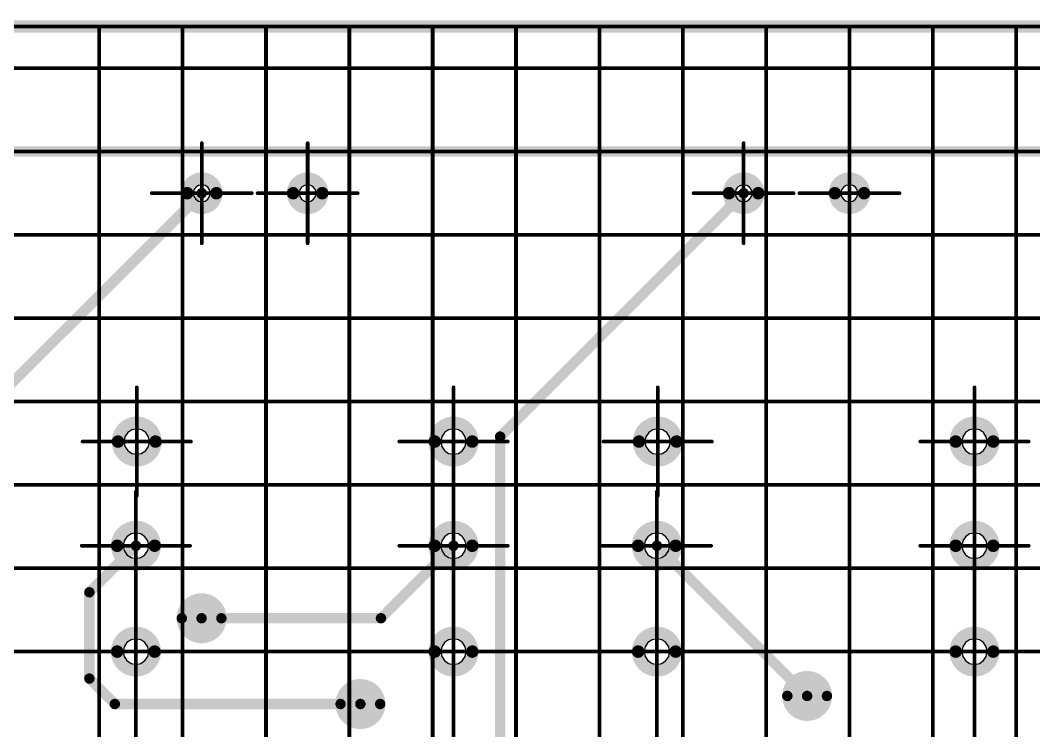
# Model space of a CAD drawing. Header units: millimetres. Extents: x 0 to 841, y 0 to 2540.
# Drawn here: x 683.21 to 731.84, y 2427.2 to 2461.3 of the extents above; entities that cross this region are included whole.
import ezdxf

# ---------------------------------------------------------------- set-up
doc = ezdxf.new("R2010")
doc.units = ezdxf.units.MM
for name, color, linetype in [('Mechanical11', 56, 'Continuous'), ('Mechanical12', 56, 'Continuous'), ('Mechanical7', 56, 'Continuous'), ('Mechanical9', 56, 'Continuous')]:
    doc.layers.add(name, color=color, linetype=linetype)

# ---------------------------------------------------------------- blocks, each defined once
blk = doc.blocks.new('BOASVIEW______B______L_____2__2_32_1_B_3')
at = {"layer": 'Mechanical11'}
for p, q in [((-249.766, -179.435), (-250, -179.388)), ((-250, -179.388), (-250, -180)), ((-249.567, -179.567), (-249.766, -179.435)), ((-234.526, -179.435), (-234.76, -179.388)), ((-234.76, -179.388), (-234.76, -180)), ((-234.327, -179.567), (-234.526, -179.435)), ((-224.766, -179.435), (-225, -179.388)), ((-225, -179.388), (-225, -180)), ((-224.567, -179.567), (-224.766, -179.435)), ((-209.526, -179.435), (-209.76, -179.388)), ((-209.76, -179.388), (-209.76, -180)), ((-209.327, -179.567), (-209.526, -179.435)), ((-249.435, -179.766), (-249.567, -179.567)), ((-249.388, -180), (-249.435, -179.766)), ((-234.195, -179.766), (-234.327, -179.567)), ((-234.148, -180), (-234.195, -179.766)), ((-224.435, -179.766), (-224.567, -179.567)), ((-224.388, -180), (-224.435, -179.766)), ((-209.195, -179.766), (-209.327, -179.567)), ((-209.148, -180), (-209.195, -179.766)), ((-250, -180), (-249.388, -180)), ((-250, -180), (-250, -180.612)), ((-249.388, -180), (-250, -180)), ((-249.567, -180.433), (-249.435, -180.234)), ((-249.435, -180.234), (-249.388, -180)), ((-234.76, -180), (-234.148, -180)), ((-234.76, -180), (-234.76, -180.612)), ((-234.148, -180), (-234.76, -180)), ((-234.327, -180.433), (-234.195, -180.234)), ((-234.195, -180.234), (-234.148, -180)), ((-225, -180), (-224.388, -180)), ((-225, -180), (-225, -180.612)), ((-224.388, -180), (-225, -180)), ((-224.567, -180.433), (-224.435, -180.234)), ((-224.435, -180.234), (-224.388, -180)), ((-209.76, -180), (-209.148, -180)), ((-209.76, -180), (-209.76, -180.612)), ((-209.148, -180), (-209.76, -180)), ((-209.327, -180.433), (-209.195, -180.234)), ((-209.195, -180.234), (-209.148, -180)), ((-250, -180.612), (-249.766, -180.565)), ((-249.766, -180.565), (-249.567, -180.433)), ((-234.76, -180.612), (-234.526, -180.565)), ((-234.526, -180.565), (-234.327, -180.433)), ((-225, -180.612), (-224.766, -180.565)), ((-224.766, -180.565), (-224.567, -180.433)), ((-209.76, -180.612), (-209.526, -180.565)), ((-209.526, -180.565), (-209.327, -180.433)), ((-249.766, -184.515), (-250, -184.468)), ((-250, -184.468), (-250, -185.08)), ((-249.567, -184.647), (-249.766, -184.515)), ((-249.435, -184.846), (-249.567, -184.647)), ((-234.526, -184.515), (-234.76, -184.468)), ((-234.76, -184.468), (-234.76, -185.08)), ((-234.327, -184.647), (-234.526, -184.515)), ((-234.195, -184.846), (-234.327, -184.647)), ((-224.766, -184.515), (-225, -184.468)), ((-225, -184.468), (-225, -185.08)), ((-224.567, -184.647), (-224.766, -184.515)), ((-224.435, -184.846), (-224.567, -184.647)), ((-209.526, -184.515), (-209.76, -184.468)), ((-209.76, -184.468), (-209.76, -185.08)), ((-209.327, -184.647), (-209.526, -184.515)), ((-209.195, -184.846), (-209.327, -184.647)), ((-250, -185.08), (-249.388, -185.08)), ((-250, -185.08), (-250, -185.692)), ((-249.388, -185.08), (-250, -185.08)), ((-249.388, -185.08), (-249.435, -184.846)), ((-249.435, -185.314), (-249.388, -185.08)), ((-234.76, -185.08), (-234.148, -185.08)), ((-234.76, -185.08), (-234.76, -185.692)), ((-234.148, -185.08), (-234.76, -185.08)), ((-234.148, -185.08), (-234.195, -184.846)), ((-234.195, -185.314), (-234.148, -185.08)), ((-225, -185.08), (-224.388, -185.08)), ((-225, -185.08), (-225, -185.692)), ((-224.388, -185.08), (-225, -185.08)), ((-224.388, -185.08), (-224.435, -184.846)), ((-224.435, -185.314), (-224.388, -185.08)), ((-209.76, -185.08), (-209.148, -185.08)), ((-209.76, -185.08), (-209.76, -185.692)), ((-209.148, -185.08), (-209.76, -185.08)), ((-209.148, -185.08), (-209.195, -184.846)), ((-209.195, -185.314), (-209.148, -185.08)), ((-250, -185.692), (-249.766, -185.645)), ((-249.766, -185.645), (-249.567, -185.513)), ((-249.567, -185.513), (-249.435, -185.314)), ((-234.76, -185.692), (-234.526, -185.645)), ((-234.526, -185.645), (-234.327, -185.513)), ((-234.327, -185.513), (-234.195, -185.314)), ((-225, -185.692), (-224.766, -185.645)), ((-224.766, -185.645), (-224.567, -185.513)), ((-224.567, -185.513), (-224.435, -185.314)), ((-209.76, -185.692), (-209.526, -185.645)), ((-209.526, -185.645), (-209.327, -185.513)), ((-209.327, -185.513), (-209.195, -185.314)), ((-249.766, -189.515), (-250, -189.468)), ((-250, -189.468), (-250, -190.08)), ((-249.567, -189.647), (-249.766, -189.515)), ((-249.435, -189.846), (-249.567, -189.647)), ((-234.566, -189.515), (-234.8, -189.468)), ((-234.8, -189.468), (-234.8, -190.08)), ((-234.367, -189.647), (-234.566, -189.515)), ((-234.235, -189.846), (-234.367, -189.647)), ((-224.766, -189.515), (-225, -189.468)), ((-225, -189.468), (-225, -190.08)), ((-224.567, -189.647), (-224.766, -189.515)), ((-224.435, -189.846), (-224.567, -189.647)), ((-209.566, -189.515), (-209.8, -189.468)), ((-209.8, -189.468), (-209.8, -190.08)), ((-209.367, -189.647), (-209.566, -189.515)), ((-209.235, -189.846), (-209.367, -189.647)), ((-250, -190.08), (-249.388, -190.08)), ((-250, -190.08), (-250, -190.692)), ((-249.388, -190.08), (-250, -190.08)), ((-249.388, -190.08), (-249.435, -189.846)), ((-249.435, -190.314), (-249.388, -190.08)), ((-234.8, -190.08), (-234.188, -190.08)), ((-234.8, -190.08), (-234.8, -190.692)), ((-234.188, -190.08), (-234.8, -190.08)), ((-234.188, -190.08), (-234.235, -189.846)), ((-234.235, -190.314), (-234.188, -190.08)), ((-225, -190.08), (-224.388, -190.08)), ((-225, -190.08), (-225, -190.692)), ((-224.388, -190.08), (-225, -190.08)), ((-224.388, -190.08), (-224.435, -189.846)), ((-224.435, -190.314), (-224.388, -190.08)), ((-209.8, -190.08), (-209.188, -190.08)), ((-209.8, -190.08), (-209.8, -190.692)), ((-209.188, -190.08), (-209.8, -190.08)), ((-209.188, -190.08), (-209.235, -189.846)), ((-209.235, -190.314), (-209.188, -190.08)), ((-249.766, -190.645), (-249.567, -190.513)), ((-249.567, -190.513), (-249.435, -190.314)), ((-234.566, -190.645), (-234.367, -190.513)), ((-234.367, -190.513), (-234.235, -190.314)), ((-224.766, -190.645), (-224.567, -190.513)), ((-224.567, -190.513), (-224.435, -190.314)), ((-209.566, -190.645), (-209.367, -190.513)), ((-209.367, -190.513), (-209.235, -190.314)), ((-250, -190.692), (-249.766, -190.645)), ((-234.8, -190.692), (-234.566, -190.645)), ((-225, -190.692), (-224.766, -190.645)), ((-209.8, -190.692), (-209.566, -190.645)), ((-244.288, -201.712), (-244.377, -201.844)), ((-244.156, -201.623), (-244.288, -201.712)), ((-244, -201.592), (-244.156, -201.623)), ((-243.844, -201.623), (-244, -201.592)), ((-244, -201.592), (-244, -202)), ((-244, -202), (-244, -201.592)), ((-243.712, -201.712), (-243.844, -201.623)), ((-243.623, -201.844), (-243.712, -201.712)), ((-239.208, -201.712), (-239.297, -201.844)), ((-239.076, -201.623), (-239.208, -201.712)), ((-238.92, -201.592), (-239.076, -201.623)), ((-238.764, -201.623), (-238.92, -201.592)), ((-238.92, -201.592), (-238.92, -202)), ((-238.92, -202), (-238.92, -201.592)), ((-238.632, -201.712), (-238.764, -201.623)), ((-238.543, -201.844), (-238.632, -201.712)), ((-218.288, -201.712), (-218.377, -201.844)), ((-218.156, -201.623), (-218.288, -201.712)), ((-218, -201.592), (-218.156, -201.623)), ((-217.844, -201.623), (-218, -201.592)), ((-218, -201.592), (-218, -202)), ((-218, -202), (-218, -201.592)), ((-217.712, -201.712), (-217.844, -201.623)), ((-217.623, -201.844), (-217.712, -201.712)), ((-213.208, -201.712), (-213.297, -201.844)), ((-213.076, -201.623), (-213.208, -201.712)), ((-212.92, -201.592), (-213.076, -201.623)), ((-212.764, -201.623), (-212.92, -201.592)), ((-212.92, -201.592), (-212.92, -202)), ((-212.92, -202), (-212.92, -201.592)), ((-212.632, -201.712), (-212.764, -201.623)), ((-212.543, -201.844), (-212.632, -201.712)), ((-244.377, -201.844), (-244.408, -202)), ((-244.408, -202), (-244, -202)), ((-244, -202), (-244.408, -202)), ((-244.408, -202), (-244.377, -202.156)), ((-244.377, -202.156), (-244.288, -202.288)), ((-244.288, -202.288), (-244.156, -202.377)), ((-244, -202), (-243.592, -202)), ((-244, -202.408), (-244, -202)), ((-243.592, -202), (-243.623, -201.844)), ((-239.297, -201.844), (-239.328, -202)), ((-239.328, -202), (-238.92, -202)), ((-238.92, -202), (-239.328, -202)), ((-239.328, -202), (-239.297, -202.156)), ((-239.297, -202.156), (-239.208, -202.288)), ((-239.208, -202.288), (-239.076, -202.377)), ((-238.92, -202), (-238.512, -202)), ((-238.92, -202.408), (-238.92, -202)), ((-238.512, -202), (-238.543, -201.844)), ((-218.377, -201.844), (-218.408, -202)), ((-218.408, -202), (-218, -202)), ((-218, -202), (-218.408, -202)), ((-218.408, -202), (-218.377, -202.156)), ((-218.377, -202.156), (-218.288, -202.288)), ((-218.288, -202.288), (-218.156, -202.377)), ((-218, -202), (-217.592, -202)), ((-218, -202.408), (-218, -202)), ((-217.592, -202), (-217.623, -201.844)), ((-213.297, -201.844), (-213.328, -202)), ((-213.328, -202), (-212.92, -202)), ((-212.92, -202), (-213.328, -202)), ((-213.328, -202), (-213.297, -202.156)), ((-213.297, -202.156), (-213.208, -202.288)), ((-213.208, -202.288), (-213.076, -202.377)), ((-212.92, -202), (-212.512, -202)), ((-212.92, -202.408), (-212.92, -202)), ((-212.512, -202), (-212.543, -201.844)), ((-244.156, -202.377), (-244, -202.408)), ((-239.076, -202.377), (-238.92, -202.408)), ((-218.156, -202.377), (-218, -202.408)), ((-213.076, -202.377), (-212.92, -202.408))]:
    blk.add_line(p, q, dxfattribs=at)
for points, const_width in [([(-220.181, -177.485, 1), (-220.881, -177.485, 1)], 0.7), ([(-241.619, -177.871, 1), (-242.319, -177.871, 1)], 0.7), ([(-221.056, -177.485, 1), (-220.706, -177.485, 1)], 0.35), ([(-220.356, -177.485, 1), (-220.006, -177.485, 1)], 0.35), ([(-242.494, -177.871, 1), (-242.144, -177.871, 1)], 0.35), ([(-241.794, -177.871, 1), (-241.444, -177.871, 1)], 0.35), ([(-212.561, -181.6, 1), (-213.261, -181.6, 1)], 0.7), ([(-213.436, -181.6, 1), (-213.086, -181.6, 1)], 0.35), ([(-212.736, -181.6, 1), (-212.386, -181.6, 1)], 0.35)]:
    blk.add_lwpolyline(points, format="xyb", close=True, dxfattribs=dict(at, const_width=const_width))
at = {"layer": 'Mechanical12'}
for p, q in [((-250.234, -179.435), (-250.433, -179.567)), ((-250, -179.388), (-250.234, -179.435)), ((-250, -180), (-250, -179.388)), ((-234.994, -179.435), (-235.193, -179.567)), ((-234.76, -179.388), (-234.994, -179.435)), ((-234.76, -180), (-234.76, -179.388)), ((-225.234, -179.435), (-225.433, -179.567)), ((-225, -179.388), (-225.234, -179.435)), ((-225, -180), (-225, -179.388)), ((-209.994, -179.435), (-210.193, -179.567)), ((-209.76, -179.388), (-209.994, -179.435)), ((-209.76, -180), (-209.76, -179.388)), ((-250.565, -179.766), (-250.612, -180)), ((-250.433, -179.567), (-250.565, -179.766)), ((-235.325, -179.766), (-235.372, -180)), ((-235.193, -179.567), (-235.325, -179.766)), ((-225.565, -179.766), (-225.612, -180)), ((-225.433, -179.567), (-225.565, -179.766)), ((-210.325, -179.766), (-210.372, -180)), ((-210.193, -179.567), (-210.325, -179.766)), ((-250.612, -180), (-250, -180)), ((-250, -180), (-250.612, -180)), ((-250.612, -180), (-250.565, -180.234)), ((-250.565, -180.234), (-250.433, -180.433)), ((-250, -180.612), (-250, -180)), ((-235.372, -180), (-234.76, -180)), ((-234.76, -180), (-235.372, -180)), ((-235.372, -180), (-235.325, -180.234)), ((-235.325, -180.234), (-235.193, -180.433)), ((-234.76, -180.612), (-234.76, -180)), ((-225.612, -180), (-225, -180)), ((-225, -180), (-225.612, -180)), ((-225.612, -180), (-225.565, -180.234)), ((-225.565, -180.234), (-225.433, -180.433)), ((-225, -180.612), (-225, -180)), ((-210.372, -180), (-209.76, -180)), ((-209.76, -180), (-210.372, -180)), ((-210.372, -180), (-210.325, -180.234)), ((-210.325, -180.234), (-210.193, -180.433)), ((-209.76, -180.612), (-209.76, -180)), ((-250.433, -180.433), (-250.234, -180.565)), ((-250.234, -180.565), (-250, -180.612)), ((-235.193, -180.433), (-234.994, -180.565)), ((-234.994, -180.565), (-234.76, -180.612)), ((-225.433, -180.433), (-225.234, -180.565)), ((-225.234, -180.565), (-225, -180.612)), ((-210.193, -180.433), (-209.994, -180.565)), ((-209.994, -180.565), (-209.76, -180.612)), ((-250.433, -184.647), (-250.565, -184.846)), ((-250.234, -184.515), (-250.433, -184.647)), ((-250, -184.468), (-250.234, -184.515)), ((-250, -185.08), (-250, -184.468)), ((-235.193, -184.647), (-235.325, -184.846)), ((-234.994, -184.515), (-235.193, -184.647)), ((-234.76, -184.468), (-234.994, -184.515)), ((-234.76, -185.08), (-234.76, -184.468)), ((-225.433, -184.647), (-225.565, -184.846)), ((-225.234, -184.515), (-225.433, -184.647)), ((-225, -184.468), (-225.234, -184.515)), ((-225, -185.08), (-225, -184.468)), ((-210.193, -184.647), (-210.325, -184.846)), ((-209.994, -184.515), (-210.193, -184.647)), ((-209.76, -184.468), (-209.994, -184.515)), ((-209.76, -185.08), (-209.76, -184.468)), ((-250.565, -184.846), (-250.612, -185.08)), ((-250.612, -185.08), (-250, -185.08)), ((-250, -185.08), (-250.612, -185.08)), ((-250.612, -185.08), (-250.565, -185.314)), ((-250, -185.692), (-250, -185.08)), ((-235.325, -184.846), (-235.372, -185.08)), ((-235.372, -185.08), (-234.76, -185.08)), ((-234.76, -185.08), (-235.372, -185.08)), ((-235.372, -185.08), (-235.325, -185.314)), ((-234.76, -185.692), (-234.76, -185.08)), ((-225.565, -184.846), (-225.612, -185.08)), ((-225.612, -185.08), (-225, -185.08)), ((-225, -185.08), (-225.612, -185.08)), ((-225.612, -185.08), (-225.565, -185.314)), ((-225, -185.692), (-225, -185.08)), ((-210.325, -184.846), (-210.372, -185.08)), ((-210.372, -185.08), (-209.76, -185.08)), ((-209.76, -185.08), (-210.372, -185.08)), ((-210.372, -185.08), (-210.325, -185.314)), ((-209.76, -185.692), (-209.76, -185.08)), ((-250.565, -185.314), (-250.433, -185.513)), ((-250.433, -185.513), (-250.234, -185.645)), ((-250.234, -185.645), (-250, -185.692)), ((-235.325, -185.314), (-235.193, -185.513)), ((-235.193, -185.513), (-234.994, -185.645)), ((-234.994, -185.645), (-234.76, -185.692)), ((-225.565, -185.314), (-225.433, -185.513)), ((-225.433, -185.513), (-225.234, -185.645)), ((-225.234, -185.645), (-225, -185.692)), ((-210.325, -185.314), (-210.193, -185.513)), ((-210.193, -185.513), (-209.994, -185.645)), ((-209.994, -185.645), (-209.76, -185.692)), ((-250.433, -189.647), (-250.565, -189.846)), ((-250.234, -189.515), (-250.433, -189.647)), ((-250, -189.468), (-250.234, -189.515)), ((-250, -190.08), (-250, -189.468)), ((-235.233, -189.647), (-235.365, -189.846)), ((-235.034, -189.515), (-235.233, -189.647)), ((-234.8, -189.468), (-235.034, -189.515)), ((-234.8, -190.08), (-234.8, -189.468)), ((-225.433, -189.647), (-225.565, -189.846)), ((-225.234, -189.515), (-225.433, -189.647)), ((-225, -189.468), (-225.234, -189.515)), ((-225, -190.08), (-225, -189.468)), ((-210.233, -189.647), (-210.365, -189.846)), ((-210.034, -189.515), (-210.233, -189.647)), ((-209.8, -189.468), (-210.034, -189.515)), ((-209.8, -190.08), (-209.8, -189.468)), ((-250.565, -189.846), (-250.612, -190.08)), ((-250.612, -190.08), (-250, -190.08)), ((-250, -190.08), (-250.612, -190.08)), ((-250.612, -190.08), (-250.565, -190.314)), ((-250, -190.692), (-250, -190.08)), ((-235.365, -189.846), (-235.412, -190.08)), ((-235.412, -190.08), (-234.8, -190.08)), ((-234.8, -190.08), (-235.412, -190.08)), ((-235.412, -190.08), (-235.365, -190.314)), ((-234.8, -190.692), (-234.8, -190.08)), ((-225.565, -189.846), (-225.612, -190.08)), ((-225.612, -190.08), (-225, -190.08)), ((-225, -190.08), (-225.612, -190.08)), ((-225.612, -190.08), (-225.565, -190.314)), ((-225, -190.692), (-225, -190.08)), ((-210.365, -189.846), (-210.412, -190.08)), ((-210.412, -190.08), (-209.8, -190.08)), ((-209.8, -190.08), (-210.412, -190.08)), ((-210.412, -190.08), (-210.365, -190.314)), ((-209.8, -190.692), (-209.8, -190.08)), ((-250.565, -190.314), (-250.433, -190.513)), ((-250.433, -190.513), (-250.234, -190.645)), ((-235.365, -190.314), (-235.233, -190.513)), ((-235.233, -190.513), (-235.034, -190.645)), ((-225.565, -190.314), (-225.433, -190.513)), ((-225.433, -190.513), (-225.234, -190.645)), ((-210.365, -190.314), (-210.233, -190.513)), ((-210.233, -190.513), (-210.034, -190.645)), ((-250.234, -190.645), (-250, -190.692)), ((-235.034, -190.645), (-234.8, -190.692)), ((-225.234, -190.645), (-225, -190.692)), ((-210.034, -190.645), (-209.8, -190.692)), ((-243.592, -202), (-244, -202)), ((-244, -202), (-244, -202.408)), ((-243.844, -202.377), (-243.712, -202.288)), ((-243.712, -202.288), (-243.623, -202.156)), ((-243.623, -202.156), (-243.592, -202)), ((-238.512, -202), (-238.92, -202)), ((-238.92, -202), (-238.92, -202.408)), ((-238.764, -202.377), (-238.632, -202.288)), ((-238.632, -202.288), (-238.543, -202.156)), ((-238.543, -202.156), (-238.512, -202)), ((-217.592, -202), (-218, -202)), ((-218, -202), (-218, -202.408)), ((-217.844, -202.377), (-217.712, -202.288)), ((-217.712, -202.288), (-217.623, -202.156)), ((-217.623, -202.156), (-217.592, -202)), ((-212.512, -202), (-212.92, -202)), ((-212.92, -202), (-212.92, -202.408)), ((-212.764, -202.377), (-212.632, -202.288)), ((-212.632, -202.288), (-212.543, -202.156)), ((-212.543, -202.156), (-212.512, -202)), ((-244, -202.408), (-243.844, -202.377)), ((-238.92, -202.408), (-238.764, -202.377)), ((-218, -202.408), (-217.844, -202.377)), ((-212.92, -202.408), (-212.764, -202.377))]:
    blk.add_line(p, q, dxfattribs=at)
for points, const_width in [([(-227.237, -155.285), (-227.237, -190.317)], 0.5), ([(-208.746, -177.485), (-220.531, -177.485)], 0.5), ([(-207.526, -178.704), (-208.746, -177.485)], 0.5), ([(-234.76, -185.08), (-241.969, -177.871)], 0.5), ([(-207.526, -178.704), (-207.526, -182.846)], 0.5), ([(-221.52, -181.6), (-225, -185.08)], 0.5), ([(-212.911, -181.6), (-221.52, -181.6)], 0.5), ([(-207.526, -182.846), (-209.76, -185.08)], 0.5), ([(-227.237, -190.317), (-238.92, -202)], 0.5), ([(-201.684, -190.764), (-212.92, -202)], 0.5), ([(-199.094, -204.002), (-286.918, -204.002)], 0.5), ([(0, -210), (-320, -210)], 0.6), ([(0, -210), (-320, -210)], 0.6)]:
    blk.add_lwpolyline(points, dxfattribs=dict(at, const_width=const_width))
for points, const_width in [([(-219.581, -177.485, 1), (-221.481, -177.485, 1)], 0.5), ([(-241.019, -177.871, 1), (-242.919, -177.871, 1)], 0.5), ([(-221.606, -177.485, 1), (-221.356, -177.485, 1)], 0.25), ([(-220.656, -177.485, 1), (-220.406, -177.485, 1)], 0.25), ([(-219.706, -177.485, 1), (-219.456, -177.485, 1)], 0.25), ([(-208.871, -177.485, 1), (-208.621, -177.485, 1)], 0.25), ([(-208.871, -177.485, 1), (-208.621, -177.485, 1)], 0.25), ([(-243.044, -177.871, 1), (-242.794, -177.871, 1)], 0.25), ([(-242.094, -177.871, 1), (-241.844, -177.871, 1)], 0.25), ([(-241.144, -177.871, 1), (-240.894, -177.871, 1)], 0.25), ([(-207.651, -178.704, 1), (-207.401, -178.704, 1)], 0.25), ([(-207.651, -178.704, 1), (-207.401, -178.704, 1)], 0.25), ([(-249.1, -180, 1), (-250.9, -180, 1)], 0.6), ([(-233.86, -180, 1), (-235.66, -180, 1)], 0.6), ([(-224.1, -180, 1), (-225.9, -180, 1)], 0.6), ([(-208.86, -180, 1), (-210.66, -180, 1)], 0.6), ([(-251.05, -180, 1), (-250.75, -180, 1)], 0.3), ([(-249.25, -180, 1), (-248.95, -180, 1)], 0.3), ([(-235.81, -180, 1), (-235.51, -180, 1)], 0.3), ([(-234.01, -180, 1), (-233.71, -180, 1)], 0.3), ([(-226.05, -180, 1), (-225.75, -180, 1)], 0.3), ([(-224.25, -180, 1), (-223.95, -180, 1)], 0.3), ([(-210.81, -180, 1), (-210.51, -180, 1)], 0.3), ([(-209.01, -180, 1), (-208.71, -180, 1)], 0.3), ([(-211.961, -181.6, 1), (-213.861, -181.6, 1)], 0.5), ([(-221.645, -181.6, 1), (-221.395, -181.6, 1)], 0.25), ([(-221.645, -181.6, 1), (-221.395, -181.6, 1)], 0.25), ([(-213.986, -181.6, 1), (-213.736, -181.6, 1)], 0.25), ([(-213.036, -181.6, 1), (-212.786, -181.6, 1)], 0.25), ([(-212.086, -181.6, 1), (-211.836, -181.6, 1)], 0.25), ([(-207.651, -182.846, 1), (-207.401, -182.846, 1)], 0.25), ([(-207.651, -182.846, 1), (-207.401, -182.846, 1)], 0.25), ([(-249.1, -185.08, 1), (-250.9, -185.08, 1)], 0.6), ([(-233.86, -185.08, 1), (-235.66, -185.08, 1)], 0.6), ([(-224.1, -185.08, 1), (-225.9, -185.08, 1)], 0.6), ([(-208.86, -185.08, 1), (-210.66, -185.08, 1)], 0.6), ([(-251.05, -185.08, 1), (-250.75, -185.08, 1)], 0.3), ([(-249.25, -185.08, 1), (-248.95, -185.08, 1)], 0.3), ([(-235.81, -185.08, 1), (-235.51, -185.08, 1)], 0.3), ([(-234.01, -185.08, 1), (-233.71, -185.08, 1)], 0.3), ([(-226.05, -185.08, 1), (-225.75, -185.08, 1)], 0.3), ([(-224.25, -185.08, 1), (-223.95, -185.08, 1)], 0.3), ([(-210.81, -185.08, 1), (-210.51, -185.08, 1)], 0.3), ([(-209.01, -185.08, 1), (-208.71, -185.08, 1)], 0.3), ([(-234.885, -185.08, 1), (-234.635, -185.08, 1)], 0.25), ([(-225.125, -185.08, 1), (-224.875, -185.08, 1)], 0.25), ([(-209.885, -185.08, 1), (-209.635, -185.08, 1)], 0.25), ([(-249.1, -190.08, 1), (-250.9, -190.08, 1)], 0.6), ([(-233.9, -190.08, 1), (-235.7, -190.08, 1)], 0.6), ([(-224.1, -190.08, 1), (-225.9, -190.08, 1)], 0.6), ([(-208.9, -190.08, 1), (-210.7, -190.08, 1)], 0.6), ([(-251.05, -190.08, 1), (-250.75, -190.08, 1)], 0.3), ([(-249.25, -190.08, 1), (-248.95, -190.08, 1)], 0.3), ([(-235.85, -190.08, 1), (-235.55, -190.08, 1)], 0.3), ([(-234.05, -190.08, 1), (-233.75, -190.08, 1)], 0.3), ([(-227.362, -190.317, 1), (-227.112, -190.317, 1)], 0.25), ([(-227.362, -190.317, 1), (-227.112, -190.317, 1)], 0.25), ([(-226.05, -190.08, 1), (-225.75, -190.08, 1)], 0.3), ([(-224.25, -190.08, 1), (-223.95, -190.08, 1)], 0.3), ([(-210.85, -190.08, 1), (-210.55, -190.08, 1)], 0.3), ([(-209.05, -190.08, 1), (-208.75, -190.08, 1)], 0.3), ([(-243.3, -202, 1), (-244.7, -202, 1)], 0.6), ([(-238.22, -202, 1), (-239.62, -202, 1)], 0.6), ([(-217.3, -202, 1), (-218.7, -202, 1)], 0.6), ([(-212.22, -202, 1), (-213.62, -202, 1)], 0.6), ([(-244.85, -202, 1), (-244.55, -202, 1)], 0.3), ([(-243.45, -202, 1), (-243.15, -202, 1)], 0.3), ([(-239.77, -202, 1), (-239.47, -202, 1)], 0.3), ([(-239.045, -202, 1), (-238.795, -202, 1)], 0.25), ([(-238.37, -202, 1), (-238.07, -202, 1)], 0.3), ([(-218.85, -202, 1), (-218.55, -202, 1)], 0.3), ([(-217.45, -202, 1), (-217.15, -202, 1)], 0.3), ([(-213.77, -202, 1), (-213.47, -202, 1)], 0.3), ([(-213.045, -202, 1), (-212.795, -202, 1)], 0.25), ([(-212.37, -202, 1), (-212.07, -202, 1)], 0.3)]:
    blk.add_lwpolyline(points, format="xyb", close=True, dxfattribs=dict(at, const_width=const_width))
at = {"layer": 'Mechanical7', "const_width": 0.18}
for points in [[(-250, -172.32), (-250, -177.52)], [(-234.76, -172.32), (-234.76, -177.52)], [(-225, -172.32), (-225, -177.52)], [(-209.76, -172.32), (-209.76, -177.52)], [(-250, -177.4), (-250, -182.6)], [(-234.76, -177.4), (-234.76, -182.6)], [(-225, -177.4), (-225, -182.6)], [(-209.76, -177.4), (-209.76, -182.6)], [(-247.4, -180), (-252.6, -180)], [(-232.16, -180), (-237.36, -180)], [(-222.4, -180), (-227.6, -180)], [(-207.16, -180), (-212.36, -180)], [(-250, -182.48), (-250, -187.68)], [(-234.76, -182.48), (-234.76, -187.68)], [(-225, -182.48), (-225, -187.68)], [(-209.76, -182.48), (-209.76, -187.68)], [(-247.4, -185.08), (-252.6, -185.08)], [(-232.16, -185.08), (-237.36, -185.08)], [(-222.4, -185.08), (-227.6, -185.08)], [(-207.16, -185.08), (-212.36, -185.08)], [(-250, -187.48), (-250, -192.68)], [(-234.8, -187.48), (-234.8, -192.68)], [(-225, -187.48), (-225, -192.68)], [(-209.8, -187.48), (-209.8, -192.68)], [(-247.4, -190.08), (-252.6, -190.08)], [(-232.2, -190.08), (-237.4, -190.08)], [(-222.4, -190.08), (-227.6, -190.08)], [(-207.2, -190.08), (-212.4, -190.08)], [(-244, -199.6), (-244, -204.4)], [(-238.92, -199.6), (-238.92, -204.4)], [(-218, -199.6), (-218, -204.4)], [(-212.92, -199.6), (-212.92, -204.4)], [(-241.6, -202), (-246.4, -202)], [(-236.52, -202), (-241.32, -202)], [(-215.6, -202), (-220.4, -202)], [(-210.52, -202), (-215.32, -202)]]:
    blk.add_lwpolyline(points, dxfattribs=at)
at = {"layer": 'Mechanical7', "const_width": 0.09}
for points in [[(-250.045, -177.4, 1), (-249.955, -177.4, 1)], [(-250.045, -177.52, 1), (-249.955, -177.52, 1)], [(-234.805, -177.4, 1), (-234.715, -177.4, 1)], [(-234.805, -177.52, 1), (-234.715, -177.52, 1)], [(-225.045, -177.4, 1), (-224.955, -177.4, 1)], [(-225.045, -177.52, 1), (-224.955, -177.52, 1)], [(-209.805, -177.4, 1), (-209.715, -177.4, 1)], [(-209.805, -177.52, 1), (-209.715, -177.52, 1)], [(-252.645, -180, 1), (-252.555, -180, 1)], [(-247.445, -180, 1), (-247.355, -180, 1)], [(-237.405, -180, 1), (-237.315, -180, 1)], [(-232.205, -180, 1), (-232.115, -180, 1)], [(-227.645, -180, 1), (-227.555, -180, 1)], [(-222.445, -180, 1), (-222.355, -180, 1)], [(-212.405, -180, 1), (-212.315, -180, 1)], [(-207.205, -180, 1), (-207.115, -180, 1)], [(-250.045, -182.48, 1), (-249.955, -182.48, 1)], [(-250.045, -182.6, 1), (-249.955, -182.6, 1)], [(-234.805, -182.48, 1), (-234.715, -182.48, 1)], [(-234.805, -182.6, 1), (-234.715, -182.6, 1)], [(-225.045, -182.48, 1), (-224.955, -182.48, 1)], [(-225.045, -182.6, 1), (-224.955, -182.6, 1)], [(-209.805, -182.48, 1), (-209.715, -182.48, 1)], [(-209.805, -182.6, 1), (-209.715, -182.6, 1)], [(-252.645, -185.08, 1), (-252.555, -185.08, 1)], [(-247.445, -185.08, 1), (-247.355, -185.08, 1)], [(-237.405, -185.08, 1), (-237.315, -185.08, 1)], [(-232.205, -185.08, 1), (-232.115, -185.08, 1)], [(-227.645, -185.08, 1), (-227.555, -185.08, 1)], [(-222.445, -185.08, 1), (-222.355, -185.08, 1)], [(-212.405, -185.08, 1), (-212.315, -185.08, 1)], [(-207.205, -185.08, 1), (-207.115, -185.08, 1)], [(-250.045, -187.48, 1), (-249.955, -187.48, 1)], [(-250.045, -187.68, 1), (-249.955, -187.68, 1)], [(-234.845, -187.48, 1), (-234.755, -187.48, 1)], [(-234.805, -187.68, 1), (-234.715, -187.68, 1)], [(-225.045, -187.48, 1), (-224.955, -187.48, 1)], [(-225.045, -187.68, 1), (-224.955, -187.68, 1)], [(-209.845, -187.48, 1), (-209.755, -187.48, 1)], [(-209.805, -187.68, 1), (-209.715, -187.68, 1)], [(-252.645, -190.08, 1), (-252.555, -190.08, 1)], [(-247.445, -190.08, 1), (-247.355, -190.08, 1)], [(-237.445, -190.08, 1), (-237.355, -190.08, 1)], [(-232.245, -190.08, 1), (-232.155, -190.08, 1)], [(-227.645, -190.08, 1), (-227.555, -190.08, 1)], [(-222.445, -190.08, 1), (-222.355, -190.08, 1)], [(-212.445, -190.08, 1), (-212.355, -190.08, 1)], [(-207.245, -190.08, 1), (-207.155, -190.08, 1)], [(-250.045, -192.68, 1), (-249.955, -192.68, 1)], [(-234.845, -192.68, 1), (-234.755, -192.68, 1)], [(-225.045, -192.68, 1), (-224.955, -192.68, 1)], [(-209.845, -192.68, 1), (-209.755, -192.68, 1)], [(-244.045, -199.6, 1), (-243.955, -199.6, 1)], [(-238.965, -199.6, 1), (-238.875, -199.6, 1)], [(-218.045, -199.6, 1), (-217.955, -199.6, 1)], [(-212.965, -199.6, 1), (-212.875, -199.6, 1)], [(-246.445, -202, 1), (-246.355, -202, 1)], [(-241.645, -202, 1), (-241.555, -202, 1)], [(-241.365, -202, 1), (-241.275, -202, 1)], [(-236.565, -202, 1), (-236.475, -202, 1)], [(-220.445, -202, 1), (-220.355, -202, 1)], [(-215.645, -202, 1), (-215.555, -202, 1)], [(-215.365, -202, 1), (-215.275, -202, 1)], [(-210.565, -202, 1), (-210.475, -202, 1)], [(-244.045, -204.4, 1), (-243.955, -204.4, 1)], [(-238.965, -204.4, 1), (-238.875, -204.4, 1)], [(-218.045, -204.4, 1), (-217.955, -204.4, 1)], [(-212.965, -204.4, 1), (-212.875, -204.4, 1)]]:
    blk.add_lwpolyline(points, format="xyb", close=True, dxfattribs=at)
at = {"layer": 'Mechanical9', "const_width": 0.18}
for points in [[(-252, 0), (-252, -210)], [(-248, 0), (-248, -210)], [(-244, 0), (-244, -210)], [(-240, 0), (-240, -210)], [(-236, 0), (-236, -210)], [(-232, 0), (-232, -210)], [(-228, 0), (-228, -210)], [(-224, 0), (-224, -210)], [(-220, 0), (-220, -210)], [(-216, 0), (-216, -210)], [(-212, 0), (-212, -210)], [(-208, 0), (-208, -210)], [(0, -180), (-320, -180)], [(0, -184), (-320, -184)], [(0, -188), (-320, -188)], [(0, -192), (-320, -192)], [(0, -196), (-320, -196)], [(0, -200), (-320, -200)], [(0, -204), (-320, -204)], [(0, -208), (-320, -208)], [(0, -210), (-320, -210)]]:
    blk.add_lwpolyline(points, dxfattribs=at)
at = {"layer": 'Mechanical9', "const_width": 0.09}
for points in [[(-252.045, -210, 1), (-251.955, -210, 1)], [(-248.045, -210, 1), (-247.955, -210, 1)], [(-244.045, -210, 1), (-243.955, -210, 1)], [(-240.045, -210, 1), (-239.955, -210, 1)], [(-236.045, -210, 1), (-235.955, -210, 1)], [(-232.045, -210, 1), (-231.955, -210, 1)], [(-228.045, -210, 1), (-227.955, -210, 1)], [(-224.045, -210, 1), (-223.955, -210, 1)], [(-220.045, -210, 1), (-219.955, -210, 1)], [(-216.045, -210, 1), (-215.955, -210, 1)], [(-212.045, -210, 1), (-211.955, -210, 1)], [(-208.045, -210, 1), (-207.955, -210, 1)]]:
    blk.add_lwpolyline(points, format="xyb", close=True, dxfattribs=at)

msp = doc.modelspace()

# ---------------------------------------------------------------- block references
at = {"rotation": 180}
msp.add_blockref('BOASVIEW______B______L_____2__2_32_1_B_3', (479, 2251), dxfattribs=at)

doc.saveas('drawing.dxf')
